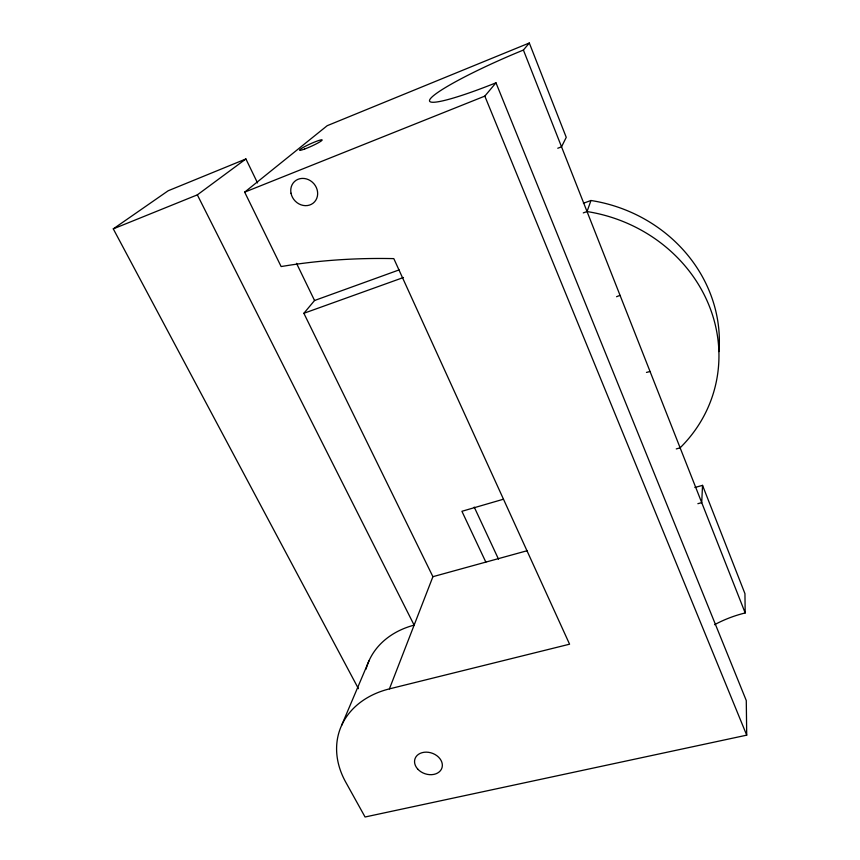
<?xml version="1.0" encoding="UTF-8"?>
<svg xmlns="http://www.w3.org/2000/svg" width="860" height="860" viewBox="0 0 860 860"><rect width="100%" height="100%" fill="white"/><g stroke="black" fill="none" stroke-linecap="round" stroke-linejoin="round"><path stroke-width="1.29" d="M694.837 487.502L702.534 485.352L701.717 502.627L697.868 503.691M583.274 212.904L587.036 211.549L590.981 200.498A147.522 136.181 15.5 0 1 718.949 351.579M557.764 148.243L561.537 146.823L566.245 137.331L529.308 43L523.407 50.052A89.214 9.804 -23.4 0 0 430.613 98.459A89.214 9.804 -23.4 0 0 495.973 82.807L746.276 700.545L746.716 735.16L365.07 817L345.709 782.105A94.922 72.573 19 0 1 389.419 688.882L432.913 576.684L303.87 313.287L314.545 300.505L399.115 269.911M341.581 725.464L369.101 660.555M389.419 688.882L569.578 644.194L393.815 258.623A538.263 418.755 18.8 0 0 289.54 265.202L281.123 266.546L244.67 192.145L484.814 96.116L495.973 82.807M244.67 192.145L327.208 125.689L529.308 43M358.437 688.688L113.283 228.868L197.338 194.865L245.906 158.96L257.538 182.954M113.283 228.868L168.205 190.748L245.906 158.96M583.413 203.239L590.981 200.498M303.87 313.287L403.469 277.5M502.992 499.348L461.917 511.291L485.835 562.107M676.272 448.931L680.12 447.813A151.36 138.944 15.7 0 0 709.511 306.601A151.36 138.944 15.7 0 0 587.036 211.549M432.913 576.684L527.115 550.733M197.338 194.865L414.133 625.134A88.29 69.724 18.8 0 0 366.048 669.134M296.517 263.321L314.545 300.505M474.236 507.099L498.52 559.183M484.814 96.116L746.716 735.16M523.407 50.052L745.19 612.954A74.659 42.258 -19.3 0 0 714.553 624.704M702.534 485.352L744.943 593.647L745.19 612.954M650.031 371.445A43.43 40.194 7.1 0 1 646.462 372.401M616.566 296.721A43.43 40.194 7.1 0 1 620.071 295.388M417.616 768.958A14.233 10.879 19 0 0 441.427 769.163A14.233 10.879 19 0 0 426.281 752.145A14.233 10.879 19 0 0 417.616 768.958M291.013 193.231A14.297 12.771 48.3 0 0 313.115 203.197A14.297 12.771 48.3 0 0 308.482 179.665A14.297 12.771 48.3 0 0 291.013 193.231M304.612 149.038A12.459 1.301 -24.4 0 0 322.167 140.062A12.459 1.301 -24.4 0 0 305.698 146.093A12.459 1.301 -24.4 0 0 304.612 149.038"/></g></svg>
